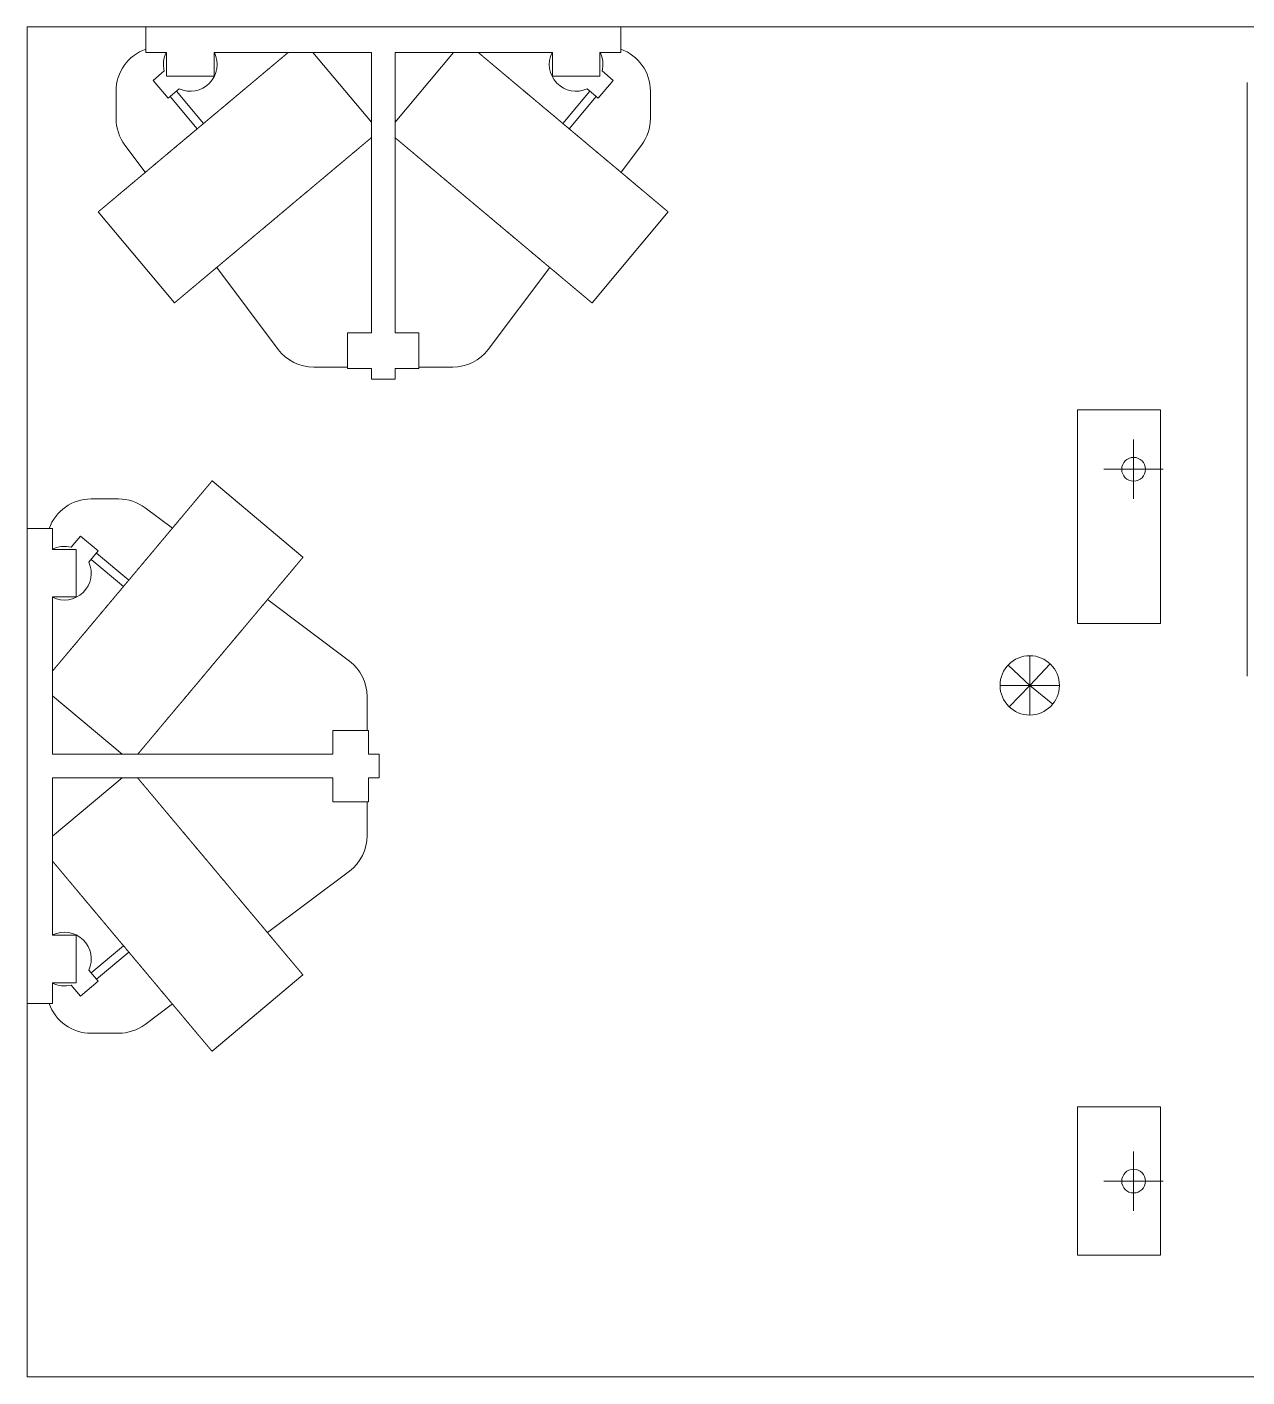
# Model space of a CAD drawing. Header units: millimetres. Extents: x 3056 to 110866, y 16649 to 58349.
# Drawn here: x 93506 to 95561, y 24547 to 26821 of the extents above; entities that cross this region are included whole.
import ezdxf

# ---------------------------------------------------------------- set-up
doc = ezdxf.new("R2010")
doc.units = ezdxf.units.MM
doc.layers.add('1', color=7, linetype='Continuous', true_color=0xffffff)

msp = doc.modelspace()

# ---------------------------------------------------------------- linework, layer by layer
at = {"layer": '1', "color": 80, "linetype": 'Continuous', "lineweight": 13}
for p, q in [((93506.5, 24547.3), (93506.5, 26821.3)), ((93506.5, 24547.3), (93506.5, 26821.3)), ((93506.5, 26821.3), (99133.5, 26821.3)), ((93506.5, 26821.3), (99133.5, 26821.3)), ((93706.5, 26821.3), (93706.5, 26778.3)), ((94506.5, 26821.3), (94506.5, 26778.3)), ((93706.5, 26778.3), (93741.5, 26778.3)), ((93741.5, 26778.3), (93741.5, 26738.3)), ((93821.5, 26778.3), (94086.5, 26778.3)), ((93821.5, 26778.3), (93821.5, 26738.3)), ((94086.5, 26661.2), (93988.2, 26778.3)), ((94086.5, 26778.3), (94086.5, 26306.3)), ((94126.5, 26778.3), (94126.5, 26306.3)), ((94224.7, 26778.3), (94126.5, 26661.2)), ((94126.5, 26778.3), (94391.5, 26778.3)), ((94391.5, 26778.3), (94391.5, 26738.3)), ((94471.5, 26778.3), (94471.5, 26738.3)), ((94471.5, 26778.3), (94506.5, 26778.3)), ((93737.6, 26747.2), (93718.9, 26731.4)), ((94475.3, 26747.2), (94494.1, 26731.4)), ((93744.1, 26701.3), (93718.9, 26731.4)), ((93821.5, 26738.3), (93741.5, 26738.3)), ((94471.5, 26738.3), (94391.5, 26738.3)), ((94468.8, 26701.3), (94494.1, 26731.4)), ((93656.5, 26667.3), (93656.5, 26713.3)), ((93762.9, 26717), (93744.1, 26701.3)), ((93747.6, 26704.2), (93793.2, 26649.8)), ((93803.9, 26658.8), (93758.3, 26713.2)), ((94454.7, 26713.2), (94409, 26658.8)), ((94419.7, 26649.8), (94465.4, 26704.2)), ((94450.1, 26717), (94468.8, 26701.3)), ((94556.5, 26713.3), (94556.5, 26667.3)), ((93671.5, 26622.3), (93705.8, 26576.5)), ((94507.1, 26576.5), (94541.5, 26622.3)), ((93626.2, 26509.7), (93754.8, 26356.5)), ((94458.2, 26356.5), (94586.7, 26509.7)), ((93826, 26416.3), (93929.5, 26278.3)), ((94283.5, 26278.3), (94386.9, 26416.3)), ((94046.5, 26306.3), (94046.5, 26246.3)), ((94086.5, 26306.3), (94046.5, 26306.3)), ((94126.5, 26306.3), (94166.5, 26306.3)), ((94166.5, 26306.3), (94166.5, 26246.3)), ((94046.5, 26248.3), (93989.5, 26248.3)), ((94086.5, 26246.3), (94046.5, 26246.3)), ((94086.5, 26246.3), (94086.5, 26228.3)), ((94126.5, 26246.3), (94166.5, 26246.3)), ((94126.5, 26246.3), (94126.5, 26228.3)), ((94126.7, 26243.6), (94126.5, 26243.6)), ((94126.7, 26243.6), (94126.7, 26246.3)), ((94223.5, 26248.3), (94166.5, 26248.3)), ((94126.5, 26228.3), (94086.5, 26228.3)), ((95276, 26176.3), (95276, 25816.3)), ((95416, 26176.3), (95276, 26176.3)), ((95416, 25816.3), (95416, 26176.3)), ((95370.5, 26126.3), (95370.5, 26026.3)), ((95320.5, 26076.3), (95420.5, 26076.3)), ((93971.3, 25928), (93818.1, 26056.6)), ((93614.5, 26026.3), (93660.5, 26026.3)), ((93751.3, 25976.9), (93705.5, 26011.3)), ((93506.5, 25976.3), (93549.5, 25976.3)), ((93549.5, 25941.3), (93549.5, 25976.3)), ((93580.6, 25945.2), (93596.4, 25963.9)), ((93626.5, 25938.7), (93596.4, 25963.9)), ((93549.5, 25941.3), (93589.5, 25941.3)), ((93589.5, 25941.3), (93589.5, 25861.3)), ((93610.7, 25919.9), (93626.5, 25938.7)), ((93614.6, 25924.5), (93669, 25878.8)), ((93678, 25889.6), (93623.6, 25935.2)), ((93549.5, 25861.3), (93589.5, 25861.3)), ((93549.5, 25596.3), (93549.5, 25861.3)), ((94049.5, 25753.3), (93911.5, 25856.8)), ((95276, 25816.3), (95416, 25816.3)), ((95195.5, 25712.3), (95159.1, 25746.6)), ((95195.5, 25712.3), (95195.5, 25762.3)), ((95195.5, 25712.3), (95229.8, 25748.7)), ((95195.5, 25712.3), (95145.5, 25712.3)), ((95195.5, 25712.3), (95161.1, 25675.9)), ((95195.5, 25712.3), (95234.3, 25680.8)), ((95195.5, 25712.3), (95195.5, 25662.3)), ((95195.5, 25712.3), (95245.5, 25712.3)), ((93549.5, 25694.5), (93666.5, 25596.3)), ((94079.5, 25693.3), (94079.5, 25636.3)), ((94021.5, 25636.3), (94081.5, 25636.3)), ((94021.5, 25596.3), (94021.5, 25636.3)), ((94081.5, 25596.3), (94081.5, 25636.3)), ((93549.5, 25596.3), (94021.5, 25596.3)), ((94084.1, 25596.6), (94081.5, 25596.5)), ((94081.5, 25596.3), (94099.5, 25596.3)), ((94084.1, 25596.6), (94084.1, 25596.3)), ((94099.5, 25596.3), (94099.5, 25556.3)), ((93549.5, 25291.3), (93549.5, 25556.3)), ((93666.5, 25556.3), (93549.5, 25458.1)), ((93549.5, 25556.3), (94021.5, 25556.3)), ((94021.5, 25556.3), (94021.5, 25516.3)), ((94081.5, 25556.3), (94099.5, 25556.3)), ((94081.5, 25556.3), (94081.5, 25516.3)), ((94021.5, 25516.3), (94081.5, 25516.3)), ((94079.5, 25516.3), (94079.5, 25459.3)), ((93911.5, 25295.8), (94049.5, 25399.3)), ((93549.5, 25291.3), (93589.5, 25291.3)), ((93589.5, 25291.3), (93589.5, 25211.3)), ((93669, 25273.8), (93614.6, 25228.1)), ((93623.6, 25217.4), (93678, 25263)), ((93610.7, 25232.7), (93626.5, 25213.9)), ((93818.1, 25096), (93971.3, 25224.6)), ((93549.5, 25211.3), (93589.5, 25211.3)), ((93549.5, 25176.3), (93549.5, 25211.3)), ((93580.6, 25207.4), (93596.4, 25188.7)), ((93626.5, 25213.9), (93596.4, 25188.7)), ((93506.5, 25176.3), (93549.5, 25176.3)), ((93705.5, 25141.3), (93751.3, 25175.7)), ((93660.5, 25126.3), (93614.5, 25126.3)), ((95276, 25002.3), (95276, 24752.3)), ((95416, 25002.3), (95276, 25002.3)), ((95416, 24752.3), (95416, 25002.3)), ((95370.5, 24927.3), (95370.5, 24827.3)), ((95320.5, 24877.3), (95420.5, 24877.3)), ((95276, 24752.3), (95416, 24752.3)), ((99133.5, 24547.3), (93506.5, 24547.3)), ((99133.5, 24547.3), (93506.5, 24547.3))]:
    msp.add_line(p, q, dxfattribs=at)
for centre, radius in [((95370.5, 26076.3), 20), ((95195.5, 25712.3), 50), ((95370.5, 24877.3), 20)]:
    msp.add_circle(centre, radius, dxfattribs=at)
for centre, radius, start, end in [((93731.5, 26713.3), 75, 109.4723, 180), ((93781.5, 26758.3), 45.2, 153.7683, 194.2622), ((93781.5, 26758.3), 45.2, 245.7378, 26.2321), ((94431.5, 26758.3), 45.2, 153.7679, 294.2622), ((94431.5, 26758.3), 45.2, 345.7378, 26.2317), ((94481.5, 26713.3), 75, 0, 70.5277), ((93731.5, 26667.3), 75, 180, 216.8699), ((94481.5, 26667.3), 75, 323.1301, 0), ((93989.5, 26323.3), 75, 216.8699, 270), ((94223.5, 26323.3), 75, 270, 323.1301), ((93614.5, 25951.3), 75, 90, 160.5277), ((93660.5, 25951.3), 75, 53.1301, 90), ((93569.5, 25901.3), 45.2, 75.7378, 116.2317), ((93569.5, 25901.3), 45.2, 243.7679, 24.2622), ((94004.5, 25693.3), 75, 0, 53.1301), ((94004.5, 25459.3), 75, 306.8699, 360), ((93569.5, 25251.3), 45.2, 335.7378, 116.2321), ((93569.5, 25251.3), 45.2, 243.7683, 284.2622), ((93614.5, 25201.3), 75, 199.4723, 270), ((93660.5, 25201.3), 75, 270, 306.8699)]:
    msp.add_arc(centre, radius, start, end, dxfattribs=at)
for points, knots in [([(93946.3, 26778.3), (93943.6, 26776), (93940.7, 26773.6), (93939.2, 26772.3), (93937.7, 26771), (93936.1, 26769.7), (93932.9, 26767), (93931.3, 26765.7), (93927.9, 26762.8), (93924.4, 26759.9), (93920.8, 26756.8), (93918.9, 26755.3), (93917, 26753.7), (93915.1, 26752.1), (93911.2, 26748.8), (93909.2, 26747.2), (93907.2, 26745.5), (93905.2, 26743.8), (93903.1, 26742), (93901.1, 26740.3), (93898.9, 26738.5), (93896.8, 26736.8), (93894.7, 26734.9), (93892.5, 26733.1), (93890.3, 26731.3), (93888.1, 26729.4), (93885.8, 26727.5), (93883.6, 26725.6), (93879, 26721.8), (93876.7, 26719.9), (93874.4, 26717.9), (93872, 26715.9), (93867.3, 26712), (93864.9, 26709.9), (93860, 26705.9), (93857.6, 26703.8), (93855.1, 26701.8), (93852.7, 26699.7), (93850.2, 26697.6), (93845.2, 26693.4), (93840.2, 26689.2), (93835.1, 26684.9), (93832.5, 26682.8), (93830, 26680.7), (93827.4, 26678.5), (93824.8, 26676.3), (93822.2, 26674.2), (93817.1, 26669.8), (93814.5, 26667.7), (93811.9, 26665.5), (93809.3, 26663.3), (93806.7, 26661.1), (93801.5, 26656.7), (93798.9, 26654.6), (93796.3, 26652.4), (93793.7, 26650.2), (93788.4, 26645.8), (93785.9, 26643.6), (93783.2, 26641.5), (93778.1, 26637.1), (93772.9, 26632.8), (93770.3, 26630.6), (93767.8, 26628.5), (93762.6, 26624.2), (93760.1, 26622), (93755, 26617.8), (93752.5, 26615.7), (93750, 26613.6), (93747.5, 26611.5), (93742.6, 26607.3), (93740.1, 26605.3), (93737.7, 26603.2), (93735.2, 26601.2), (93732.8, 26599.1), (93730.4, 26597.1), (93728, 26595.1), (93723.3, 26591.2), (93718.6, 26587.2), (93716.4, 26585.3), (93714.1, 26583.4), (93711.8, 26581.5), (93709.6, 26579.6), (93707.4, 26577.8), (93703, 26574.1), (93700.8, 26572.3), (93698.7, 26570.5), (93696.6, 26568.7), (93694.5, 26567), (93692.4, 26565.2), (93690.4, 26563.5), (93688.3, 26561.8), (93684.4, 26558.5), (93680.5, 26555.3), (93678.7, 26553.7), (93676.8, 26552.1), (93673.2, 26549.1), (93669.6, 26546.1), (93667.9, 26544.7), (93666.2, 26543.3), (93663, 26540.5), (93661.4, 26539.2), (93658.3, 26536.6), (93656.8, 26535.3), (93655.3, 26534.1), (93653.9, 26532.9), (93652.5, 26531.7), (93651.1, 26530.6), (93648.5, 26528.4), (93647.2, 26527.3), (93646, 26526.3), (93644.8, 26525.3), (93643.6, 26524.3), (93642.5, 26523.4), (93641.4, 26522.4), (93640.4, 26521.6), (93639.4, 26520.7), (93637.4, 26519.1), (93635.7, 26517.6), (93634, 26516.2), (93633.3, 26515.6), (93632.6, 26515), (93631.9, 26514.4), (93631.2, 26513.9), (93630.6, 26513.4), (93629.5, 26512.5), (93629, 26512.1), (93628.2, 26511.3), (93627.8, 26511), (93627.5, 26510.7), (93626.9, 26510.3), (93626.7, 26510.1), (93626.5, 26509.9), (93626.4, 26509.8), (93626.3, 26509.7), (93626.2, 26509.7), (93626.2, 26509.7)], [0, 0, 0.008593, 0.01759, 0.022309, 0.02701, 0.031927, 0.041921, 0.047013, 0.057592, 0.068558, 0.079865, 0.085685, 0.091509, 0.097518, 0.10966, 0.115836, 0.12215, 0.128469, 0.134945, 0.141402, 0.148036, 0.154647, 0.161401, 0.16817, 0.17505, 0.181934, 0.188968, 0.195983, 0.210265, 0.217528, 0.224777, 0.232147, 0.246983, 0.254433, 0.26957, 0.277209, 0.284853, 0.292583, 0.300318, 0.315921, 0.33166, 0.347524, 0.3555, 0.363492, 0.371523, 0.379535, 0.387598, 0.403763, 0.411857, 0.419968, 0.428094, 0.436224, 0.452493, 0.460627, 0.468765, 0.476919, 0.493187, 0.501293, 0.50942, 0.525616, 0.54175, 0.549785, 0.557797, 0.573788, 0.581721, 0.59753, 0.605399, 0.613224, 0.62103, 0.636507, 0.644171, 0.651818, 0.659391, 0.666959, 0.674433, 0.681925, 0.696675, 0.711218, 0.718367, 0.725532, 0.73255, 0.739589, 0.7465, 0.760185, 0.766958, 0.773581, 0.78022, 0.786704, 0.793208, 0.79953, 0.805876, 0.818236, 0.830271, 0.836122, 0.84195, 0.853312, 0.864295, 0.869612, 0.87491, 0.885156, 0.890086, 0.899739, 0.904487, 0.908997, 0.913527, 0.917851, 0.922179, 0.930385, 0.934286, 0.938182, 0.941858, 0.945549, 0.948995, 0.952461, 0.955677, 0.958914, 0.964927, 0.970482, 0.975569, 0.97786, 0.980171, 0.982248, 0.984305, 0.986149, 0.989563, 0.99115, 0.993856, 0.994952, 0.996067, 0.997784, 0.99839, 0.999011, 0.999379, 0.999743, 0.999873, 1, 1]), ([(94586.7, 26509.7), (94586.7, 26509.7), (94586.7, 26509.7), (94586.5, 26509.8), (94586.4, 26509.9), (94586.2, 26510.1), (94586, 26510.3), (94585.5, 26510.7), (94584.8, 26511.3), (94583.9, 26512.1), (94583.4, 26512.5), (94582.9, 26512.9), (94582.3, 26513.4), (94581.7, 26513.9), (94581.1, 26514.4), (94580.4, 26515), (94578.9, 26516.2), (94578.1, 26516.9), (94577.3, 26517.6), (94575.5, 26519.1), (94573.6, 26520.7), (94571.5, 26522.4), (94570.4, 26523.4), (94569.3, 26524.3), (94568.1, 26525.3), (94567, 26526.3), (94565.7, 26527.3), (94564.5, 26528.4), (94563.1, 26529.5), (94561.8, 26530.6), (94560.4, 26531.7), (94559.1, 26532.9), (94556.2, 26535.3), (94553.1, 26537.9), (94551.6, 26539.2), (94550, 26540.5), (94546.7, 26543.3), (94545, 26544.7), (94543.3, 26546.1), (94541.5, 26547.6), (94539.8, 26549.1), (94538, 26550.6), (94534.3, 26553.7), (94532.4, 26555.3), (94528.5, 26558.5), (94526.6, 26560.2), (94522.6, 26563.5), (94520.5, 26565.2), (94516.4, 26568.7), (94514.3, 26570.5), (94512.1, 26572.3), (94510, 26574.1), (94505.6, 26577.8), (94503.4, 26579.6), (94498.9, 26583.4), (94496.6, 26585.3), (94492, 26589.2), (94489.6, 26591.2), (94487.3, 26593.1), (94484.9, 26595.1), (94480.1, 26599.1), (94477.7, 26601.2), (94475.3, 26603.2), (94472.8, 26605.3), (94470.4, 26607.3), (94465.4, 26611.5), (94462.9, 26613.6), (94457.9, 26617.8), (94455.4, 26619.9), (94452.8, 26622), (94450.3, 26624.2), (94447.7, 26626.3), (94442.6, 26630.6), (94440, 26632.8), (94434.9, 26637.1), (94429.7, 26641.5), (94427.1, 26643.6), (94424.5, 26645.8), (94421.9, 26648), (94416.7, 26652.4), (94414.1, 26654.6), (94411.5, 26656.7), (94408.9, 26658.9), (94406.3, 26661.1), (94403.7, 26663.3), (94401.1, 26665.5), (94398.5, 26667.7), (94395.9, 26669.8), (94390.7, 26674.2), (94388.1, 26676.3), (94383, 26680.7), (94380.4, 26682.8), (94377.9, 26684.9), (94372.8, 26689.2), (94367.8, 26693.4), (94362.8, 26697.6), (94360.3, 26699.7), (94357.8, 26701.8), (94355.4, 26703.8), (94352.9, 26705.9), (94348.1, 26709.9), (94343.3, 26714), (94340.9, 26715.9), (94336.2, 26719.9), (94333.9, 26721.8), (94329.4, 26725.6), (94327.1, 26727.5), (94324.9, 26729.4), (94322.7, 26731.3), (94320.4, 26733.1), (94318.3, 26734.9), (94314, 26738.5), (94311.9, 26740.3), (94309.8, 26742), (94307.7, 26743.8), (94305.7, 26745.5), (94303.7, 26747.2), (94301.7, 26748.8), (94299.8, 26750.5), (94297.8, 26752.1), (94294.1, 26755.3), (94292.2, 26756.8), (94288.6, 26759.9), (94286.8, 26761.3), (94285.1, 26762.8), (94281.7, 26765.7), (94280, 26767), (94278.4, 26768.4), (94276.8, 26769.7), (94273.8, 26772.3), (94272.3, 26773.6), (94269.4, 26776), (94266.6, 26778.3)], [0, 0, 0.000107, 0.000238, 0.000602, 0.00097, 0.001591, 0.002216, 0.003933, 0.006125, 0.008831, 0.010418, 0.012008, 0.013852, 0.015676, 0.017753, 0.01981, 0.024431, 0.026975, 0.0295, 0.035054, 0.041068, 0.04754, 0.050987, 0.054452, 0.058124, 0.061799, 0.065696, 0.069597, 0.0737, 0.077822, 0.082131, 0.086455, 0.095515, 0.104971, 0.109897, 0.114826, 0.125073, 0.130371, 0.135688, 0.14118, 0.146691, 0.152353, 0.163881, 0.169733, 0.181768, 0.187928, 0.200454, 0.206796, 0.219765, 0.226404, 0.233047, 0.2398, 0.253485, 0.260397, 0.274474, 0.281619, 0.296059, 0.303312, 0.310706, 0.318081, 0.333028, 0.340596, 0.348169, 0.355836, 0.36348, 0.378958, 0.386783, 0.402458, 0.410351, 0.418288, 0.42622, 0.434196, 0.450223, 0.458259, 0.474393, 0.49059, 0.498697, 0.506823, 0.514957, 0.531226, 0.539364, 0.547499, 0.555652, 0.563787, 0.571898, 0.580024, 0.588154, 0.596229, 0.612395, 0.620458, 0.636521, 0.644493, 0.652469, 0.668334, 0.684072, 0.699676, 0.707411, 0.715141, 0.722785, 0.730425, 0.745562, 0.760501, 0.767848, 0.782487, 0.789731, 0.804013, 0.811028, 0.818062, 0.824947, 0.831846, 0.838596, 0.85198, 0.858595, 0.865072, 0.871529, 0.877867, 0.884181, 0.890337, 0.89649, 0.902499, 0.914313, 0.920152, 0.93146, 0.936924, 0.942407, 0.952986, 0.958078, 0.963174, 0.968092, 0.97769, 0.98241, 0.991407, 1, 1]), ([(95561.5, 26727.9), (95561.5, 26727.8), (95561.5, 26727.7), (95561.5, 26727.3), (95561.5, 26727), (95561.5, 26726.3), (95561.5, 26725.3), (95561.5, 26724.2), (95561.5, 26722.9), (95561.5, 26721.3), (95561.5, 26719.5), (95561.5, 26717.6), (95561.5, 26715.4), (95561.5, 26713), (95561.5, 26710.5), (95561.5, 26709.1), (95561.5, 26706.2), (95561.5, 26703.1), (95561.5, 26701.5), (95561.5, 26698.2), (95561.5, 26694.6), (95561.5, 26690.9), (95561.5, 26686.9), (95561.5, 26682.8), (95561.5, 26678.4), (95561.5, 26673.9), (95561.5, 26669.2), (95561.5, 26664.3), (95561.5, 26659.2), (95561.5, 26654), (95561.5, 26648.6), (95561.5, 26643), (95561.5, 26637.2), (95561.5, 26631.3), (95561.5, 26628.2), (95561.5, 26622), (95561.5, 26615.6), (95561.5, 26609.1), (95561.5, 26602.4), (95561.5, 26595.6), (95561.5, 26588.6), (95561.5, 26585.1), (95561.5, 26577.9), (95561.5, 26570.5), (95561.5, 26563), (95561.5, 26559.2), (95561.5, 26551.5), (95561.5, 26543.6), (95561.5, 26535.7), (95561.5, 26527.6), (95561.5, 26519.3), (95561.5, 26511), (95561.5, 26502.5), (95561.5, 26493.9), (95561.5, 26485.3), (95561.5, 26476.5), (95561.5, 26467.6), (95561.5, 26458.6), (95561.5, 26449.5), (95561.5, 26440.3), (95561.5, 26431), (95561.5, 26421.6), (95561.5, 26412.2), (95561.5, 26402.7), (95561.5, 26393.1), (95561.5, 26383.4), (95561.5, 26373.7), (95561.5, 26363.9), (95561.5, 26354.1), (95561.5, 26344.2), (95561.5, 26339.2), (95561.5, 26329.2), (95561.5, 26324.2), (95561.5, 26314.2), (95561.5, 26304.1), (95561.5, 26294), (95561.5, 26283.9), (95561.5, 26273.8), (95561.5, 26263.6), (95561.5, 26253.4), (95561.5, 26248.3), (95561.5, 26238.1), (95561.5, 26227.9)], [0, 0, 0.000206, 0.000519, 0.001349, 0.001868, 0.003323, 0.005196, 0.007477, 0.010176, 0.013287, 0.016806, 0.020733, 0.025072, 0.029813, 0.034957, 0.03773, 0.043476, 0.049625, 0.052795, 0.059531, 0.066659, 0.074179, 0.082079, 0.090366, 0.099028, 0.108067, 0.117475, 0.127254, 0.137393, 0.147892, 0.158745, 0.169948, 0.181494, 0.193384, 0.199496, 0.211889, 0.224605, 0.237649, 0.251005, 0.264674, 0.278654, 0.285714, 0.300139, 0.314855, 0.329857, 0.337498, 0.352913, 0.368597, 0.384546, 0.400755, 0.417206, 0.433902, 0.450835, 0.467996, 0.485374, 0.502974, 0.520775, 0.538777, 0.55697, 0.575348, 0.593906, 0.612628, 0.631514, 0.650554, 0.669736, 0.689061, 0.708508, 0.728082, 0.747767, 0.767558, 0.77748, 0.797413, 0.80742, 0.827475, 0.847605, 0.867793, 0.888039, 0.908332, 0.928663, 0.949025, 0.959212, 0.979601, 1, 1]), ([(94086.5, 26634.8), (94085.4, 26633.9), (94083.3, 26632.1), (94081, 26630.2), (94079.9, 26629.3), (94078.6, 26628.2), (94077.4, 26627.2), (94076.1, 26626.1), (94074.8, 26625), (94072, 26622.7), (94070.6, 26621.5), (94069.1, 26620.2), (94067.6, 26619), (94066.1, 26617.7), (94064.5, 26616.4), (94063, 26615.1), (94061.3, 26613.7), (94058, 26610.9), (94054.5, 26608), (94052.8, 26606.5), (94051, 26605), (94047.3, 26601.9), (94045.4, 26600.4), (94043.5, 26598.8), (94041.6, 26597.1), (94039.6, 26595.5), (94037.6, 26593.8), (94033.6, 26590.4), (94029.4, 26587), (94025.2, 26583.4), (94023, 26581.6), (94020.9, 26579.8), (94018.7, 26577.9), (94016.5, 26576.1), (94014.2, 26574.2), (94012, 26572.3), (94007.4, 26568.5), (94005.1, 26566.5), (94002.8, 26564.6), (94000.4, 26562.6), (93998, 26560.6), (93995.7, 26558.6), (93993.3, 26556.6), (93990.8, 26554.6), (93988.4, 26552.5), (93986, 26550.5), (93983.5, 26548.4), (93981.1, 26546.3), (93978.6, 26544.3), (93973.6, 26540.1), (93971.1, 26538), (93968.5, 26535.9), (93966, 26533.7), (93963.5, 26531.6), (93960.9, 26529.5), (93958.4, 26527.3), (93955.8, 26525.2), (93950.6, 26520.8), (93948.1, 26518.7), (93945.5, 26516.5), (93942.9, 26514.3), (93940.3, 26512.1), (93935.1, 26507.8), (93932.5, 26505.6), (93927.3, 26501.2), (93922.1, 26496.9), (93916.9, 26492.5), (93914.3, 26490.3), (93911.7, 26488.1), (93909.1, 26486), (93903.9, 26481.6), (93901.3, 26479.5), (93898.8, 26477.3), (93896.2, 26475.1), (93893.6, 26473), (93891.1, 26470.9), (93886, 26466.6), (93881, 26462.4), (93878.5, 26460.3), (93876, 26458.2), (93871, 26454), (93868.6, 26452), (93866.1, 26449.9), (93861.3, 26445.8), (93858.9, 26443.8), (93854.1, 26439.8), (93851.8, 26437.9), (93849.4, 26435.9), (93847.1, 26434), (93842.5, 26430.1), (93840.3, 26428.2), (93838, 26426.3), (93835.8, 26424.5), (93833.6, 26422.6), (93831.5, 26420.8), (93829.3, 26419), (93827.2, 26417.2), (93825, 26415.4), (93823, 26413.7), (93818.9, 26410.3), (93816.8, 26408.6), (93814.9, 26406.9), (93812.9, 26405.2), (93809, 26402), (93807.2, 26400.4), (93805.3, 26398.9), (93803.5, 26397.4), (93799.9, 26394.4), (93798.2, 26392.9), (93796.5, 26391.5), (93794.8, 26390), (93793.1, 26388.7), (93791.5, 26387.3), (93788.3, 26384.6), (93786.8, 26383.4), (93783.9, 26380.9), (93782.4, 26379.7), (93781, 26378.5), (93779.6, 26377.4), (93777, 26375.1), (93774.5, 26373.1), (93772.2, 26371.1), (93771.1, 26370.2), (93770, 26369.2), (93768.9, 26368.4), (93767.9, 26367.5), (93766, 26365.9), (93765.1, 26365.1), (93764.2, 26364.4), (93763.4, 26363.7), (93762.6, 26363), (93761.1, 26361.8), (93760.4, 26361.2), (93759.8, 26360.7), (93759.2, 26360.2), (93758.6, 26359.7), (93758.1, 26359.3), (93757.6, 26358.8), (93757.2, 26358.5), (93756.7, 26358.1), (93756.4, 26357.8), (93756, 26357.5), (93755.5, 26357.1), (93755.3, 26356.9), (93755.1, 26356.7), (93755, 26356.6), (93754.8, 26356.5), (93754.8, 26356.5), (93754.8, 26356.5)], [0, 0, 0.003115, 0.009534, 0.016391, 0.019908, 0.023665, 0.027403, 0.031355, 0.03531, 0.043611, 0.047975, 0.05232, 0.056875, 0.061415, 0.066161, 0.070892, 0.075828, 0.085855, 0.096256, 0.101548, 0.107004, 0.118084, 0.123724, 0.129504, 0.135304, 0.141245, 0.147205, 0.159401, 0.171901, 0.184669, 0.191202, 0.19772, 0.204382, 0.211022, 0.217811, 0.22458, 0.238364, 0.245378, 0.252373, 0.259482, 0.266595, 0.273785, 0.280994, 0.288294, 0.295598, 0.302971, 0.310348, 0.317808, 0.325273, 0.340332, 0.347926, 0.355516, 0.363153, 0.370808, 0.378502, 0.386214, 0.393943, 0.409475, 0.41726, 0.425072, 0.432865, 0.440707, 0.456377, 0.464223, 0.479924, 0.495624, 0.511316, 0.51914, 0.526982, 0.534775, 0.550372, 0.558158, 0.565905, 0.573637, 0.581353, 0.589047, 0.604357, 0.619546, 0.627079, 0.634609, 0.649538, 0.656933, 0.66431, 0.678918, 0.686131, 0.700453, 0.70757, 0.714565, 0.721579, 0.73537, 0.742162, 0.748951, 0.755599, 0.762261, 0.768802, 0.775338, 0.781726, 0.788129, 0.794387, 0.806739, 0.812859, 0.818805, 0.824768, 0.836375, 0.842019, 0.847643, 0.853126, 0.863885, 0.869181, 0.874313, 0.879422, 0.884366, 0.889307, 0.898814, 0.903358, 0.912284, 0.916656, 0.920829, 0.924984, 0.932903, 0.940424, 0.947511, 0.950851, 0.954177, 0.9573, 0.960401, 0.966205, 0.968881, 0.971561, 0.973994, 0.976449, 0.980908, 0.982894, 0.984898, 0.986659, 0.988415, 0.989946, 0.991481, 0.992783, 0.994089, 0.995146, 0.996223, 0.99788, 0.998464, 0.999064, 0.999419, 0.99977, 0.999896, 1, 1]), ([(94458.2, 26356.5), (94458.1, 26356.5), (94458.1, 26356.5), (94458, 26356.6), (94457.9, 26356.7), (94457.7, 26356.9), (94457.5, 26357.1), (94456.9, 26357.5), (94456.2, 26358.1), (94455.8, 26358.5), (94455.4, 26358.8), (94454.8, 26359.3), (94454.3, 26359.7), (94453.8, 26360.2), (94453.2, 26360.7), (94452.5, 26361.2), (94451.8, 26361.8), (94451.1, 26362.4), (94450.4, 26363), (94449.6, 26363.7), (94448.7, 26364.4), (94447.8, 26365.1), (94447, 26365.9), (94445, 26367.5), (94444, 26368.4), (94443, 26369.2), (94441.9, 26370.2), (94440.8, 26371.1), (94438.4, 26373.1), (94435.9, 26375.1), (94433.3, 26377.4), (94431.9, 26378.5), (94430.5, 26379.7), (94429.1, 26380.9), (94426.1, 26383.4), (94424.6, 26384.6), (94421.5, 26387.3), (94419.8, 26388.7), (94418.2, 26390), (94416.5, 26391.5), (94414.8, 26392.9), (94413, 26394.4), (94411.3, 26395.8), (94409.5, 26397.4), (94407.6, 26398.9), (94405.8, 26400.4), (94403.9, 26402), (94400.1, 26405.2), (94396.1, 26408.6), (94394.1, 26410.3), (94392, 26412), (94390, 26413.7), (94385.8, 26417.2), (94383.7, 26419), (94381.5, 26420.8), (94379.3, 26422.6), (94377.1, 26424.5), (94374.9, 26426.3), (94372.7, 26428.2), (94370.4, 26430.1), (94365.8, 26434), (94361.2, 26437.9), (94358.8, 26439.8), (94354.1, 26443.8), (94351.7, 26445.8), (94349.3, 26447.9), (94346.8, 26449.9), (94344.4, 26452), (94341.9, 26454), (94337, 26458.2), (94334.5, 26460.3), (94332, 26462.4), (94326.9, 26466.6), (94321.9, 26470.9), (94319.3, 26473), (94314.2, 26477.3), (94311.6, 26479.5), (94309, 26481.6), (94303.9, 26486), (94301.3, 26488.1), (94298.7, 26490.3), (94296.1, 26492.5), (94293.5, 26494.7), (94290.9, 26496.9), (94285.7, 26501.2), (94283.1, 26503.4), (94280.5, 26505.6), (94277.9, 26507.8), (94275.3, 26510), (94272.7, 26512.1), (94270.1, 26514.3), (94267.5, 26516.5), (94264.9, 26518.7), (94262.3, 26520.8), (94257.1, 26525.2), (94254.6, 26527.3), (94252, 26529.5), (94249.5, 26531.6), (94244.4, 26535.9), (94241.9, 26538), (94239.4, 26540.1), (94234.4, 26544.3), (94231.9, 26546.3), (94229.4, 26548.4), (94227, 26550.5), (94224.5, 26552.5), (94222.1, 26554.6), (94219.7, 26556.6), (94214.9, 26560.6), (94212.6, 26562.6), (94207.9, 26566.5), (94205.5, 26568.5), (94201, 26572.3), (94198.7, 26574.2), (94196.5, 26576.1), (94194.3, 26577.9), (94189.9, 26581.6), (94187.7, 26583.4), (94183.5, 26587), (94179.4, 26590.4), (94175.3, 26593.8), (94173.3, 26595.5), (94171.4, 26597.1), (94169.4, 26598.8), (94167.5, 26600.4), (94165.6, 26601.9), (94162, 26605), (94160.2, 26606.5), (94158.4, 26608), (94155, 26610.9), (94153.3, 26612.3), (94151.6, 26613.7), (94150, 26615.1), (94148.4, 26616.4), (94146.8, 26617.7), (94145.3, 26619), (94143.8, 26620.2), (94142.4, 26621.5), (94139.6, 26623.8), (94138.2, 26625), (94136.9, 26626.1), (94135.6, 26627.2), (94134.3, 26628.2), (94131.9, 26630.2), (94130.7, 26631.2), (94129.6, 26632.1), (94128.5, 26633.1), (94127.5, 26633.9), (94126.5, 26634.8)], [0, 0, 0.000122, 0.00023, 0.000582, 0.000956, 0.001536, 0.002139, 0.003796, 0.005912, 0.007218, 0.00852, 0.010055, 0.011586, 0.013342, 0.015121, 0.017107, 0.019111, 0.021322, 0.023552, 0.026007, 0.028458, 0.031138, 0.033796, 0.0396, 0.042719, 0.045823, 0.049168, 0.05249, 0.059576, 0.067098, 0.075017, 0.07919, 0.083344, 0.087716, 0.096643, 0.101206, 0.110713, 0.115635, 0.120579, 0.125707, 0.130819, 0.136115, 0.141415, 0.146894, 0.152358, 0.158001, 0.163625, 0.175232, 0.18716, 0.193262, 0.199378, 0.205632, 0.218274, 0.224681, 0.231199, 0.237739, 0.244402, 0.251068, 0.257838, 0.26463, 0.278422, 0.292449, 0.299566, 0.313888, 0.321101, 0.328386, 0.33569, 0.343086, 0.350463, 0.365392, 0.372921, 0.380454, 0.395643, 0.410954, 0.418647, 0.434115, 0.441843, 0.449628, 0.465225, 0.473037, 0.48086, 0.488703, 0.49653, 0.504376, 0.520077, 0.527946, 0.535796, 0.543623, 0.551473, 0.559312, 0.567135, 0.574947, 0.58274, 0.590526, 0.606058, 0.613786, 0.621498, 0.629192, 0.644503, 0.652093, 0.659687, 0.674746, 0.682192, 0.689652, 0.697029, 0.704421, 0.711706, 0.719006, 0.733424, 0.740518, 0.754641, 0.761636, 0.77542, 0.782208, 0.788978, 0.795637, 0.808798, 0.815331, 0.828099, 0.840599, 0.852795, 0.858755, 0.864696, 0.870496, 0.876276, 0.881916, 0.892996, 0.898471, 0.903744, 0.914145, 0.919254, 0.92419, 0.929108, 0.933858, 0.938585, 0.943144, 0.94768, 0.952044, 0.960539, 0.964709, 0.968645, 0.972597, 0.976335, 0.983628, 0.987148, 0.990466, 0.993788, 0.996903, 1, 1]), ([(95561.5, 26227.9), (95561.5, 26217.7), (95561.5, 26207.6), (95561.5, 26197.4), (95561.5, 26187.2), (95561.5, 26177), (95561.5, 26166.9), (95561.5, 26156.8), (95561.5, 26146.7), (95561.5, 26136.7), (95561.5, 26126.7), (95561.5, 26116.7), (95561.5, 26106.8), (95561.5, 26096.9), (95561.5, 26087.1), (95561.5, 26077.3), (95561.5, 26072.5), (95561.5, 26062.8), (95561.5, 26053.2), (95561.5, 26043.7), (95561.5, 26034.3), (95561.5, 26024.9), (95561.5, 26020.2), (95561.5, 26011), (95561.5, 26001.9), (95561.5, 25992.8), (95561.5, 25983.9), (95561.5, 25975), (95561.5, 25966.3), (95561.5, 25957.6), (95561.5, 25949.1), (95561.5, 25940.7), (95561.5, 25932.4), (95561.5, 25924.2), (95561.5, 25916.2), (95561.5, 25908.3), (95561.5, 25900.5), (95561.5, 25892.9), (95561.5, 25885.4), (95561.5, 25878), (95561.5, 25870.8), (95561.5, 25867.3), (95561.5, 25860.3), (95561.5, 25853.4), (95561.5, 25846.8), (95561.5, 25840.2), (95561.5, 25837), (95561.5, 25830.8), (95561.5, 25824.6), (95561.5, 25818.7), (95561.5, 25812.9), (95561.5, 25807.3), (95561.5, 25801.9), (95561.5, 25796.6), (95561.5, 25791.6), (95561.5, 25789.1), (95561.5, 25784.3), (95561.5, 25779.7), (95561.5, 25775.3), (95561.5, 25771.1), (95561.5, 25767), (95561.5, 25763.2), (95561.5, 25759.5), (95561.5, 25756), (95561.5, 25752.8), (95561.5, 25749.7), (95561.5, 25746.8), (95561.5, 25744.1), (95561.5, 25741.7), (95561.5, 25739.4), (95561.5, 25737.3), (95561.5, 25735.5), (95561.5, 25733.8), (95561.5, 25732.4), (95561.5, 25731.1), (95561.5, 25730.1), (95561.5, 25729.2), (95561.5, 25728.6), (95561.5, 25728.2), (95561.5, 25728), (95561.5, 25727.9)], [0, 0, 0.020399, 0.040788, 0.061161, 0.081508, 0.101822, 0.122095, 0.142314, 0.162476, 0.182568, 0.202587, 0.22252, 0.242364, 0.262102, 0.281734, 0.301245, 0.310939, 0.330264, 0.349446, 0.368486, 0.387372, 0.406094, 0.415418, 0.433886, 0.452174, 0.470271, 0.488178, 0.505879, 0.523368, 0.54064, 0.55769, 0.574507, 0.59108, 0.60741, 0.623492, 0.639309, 0.654861, 0.670143, 0.68514, 0.699856, 0.714281, 0.721346, 0.735321, 0.748995, 0.762351, 0.775395, 0.781835, 0.794387, 0.806616, 0.818501, 0.830052, 0.841255, 0.852108, 0.862607, 0.872746, 0.877635, 0.887229, 0.896452, 0.9053, 0.913777, 0.921868, 0.929578, 0.936902, 0.943834, 0.950375, 0.956524, 0.96227, 0.967615, 0.972557, 0.977098, 0.98123, 0.984956, 0.988268, 0.991173, 0.993661, 0.99574, 0.997402, 0.998651, 0.999481, 0.999794, 1, 1]), ([(93818.1, 26056.6), (93818, 26056.5), (93817.9, 26056.4), (93817.8, 26056.2), (93817.7, 26056.1), (93817.5, 26055.9), (93817, 26055.3), (93816.4, 26054.6), (93815.7, 26053.7), (93815.3, 26053.2), (93814.9, 26052.7), (93814.4, 26052.1), (93813.9, 26051.5), (93813.3, 26050.9), (93812.8, 26050.2), (93812.2, 26049.5), (93811.5, 26048.7), (93810.8, 26047.9), (93810.2, 26047.1), (93809.4, 26046.2), (93808.7, 26045.3), (93807.9, 26044.4), (93807.1, 26043.4), (93805.3, 26041.3), (93803.5, 26039.1), (93801.5, 26036.8), (93800.4, 26035.5), (93799.4, 26034.3), (93798.3, 26033), (93797.2, 26031.7), (93796, 26030.3), (93794.9, 26028.9), (93792.4, 26026), (93789.9, 26023), (93788.6, 26021.4), (93785.9, 26018.2), (93783.1, 26014.8), (93781.6, 26013.1), (93780.2, 26011.4), (93778.7, 26009.6), (93777.2, 26007.8), (93774.1, 26004.1), (93772.5, 26002.2), (93770.9, 26000.3), (93767.6, 25996.4), (93764.2, 25992.4), (93762.5, 25990.4), (93759.1, 25986.2), (93755.5, 25982), (93751.9, 25977.6), (93750, 25975.4), (93748.1, 25973.2), (93746.2, 25971), (93744.4, 25968.7), (93742.4, 25966.4), (93740.5, 25964.1), (93738.6, 25961.8), (93734.6, 25957.1), (93732.6, 25954.7), (93730.6, 25952.3), (93728.6, 25950), (93726.6, 25947.5), (93724.6, 25945.1), (93720.5, 25940.2), (93718.4, 25937.7), (93716.3, 25935.2), (93714.2, 25932.7), (93712.1, 25930.2), (93707.9, 25925.2), (93703.6, 25920.1), (93699.3, 25915), (93697.2, 25912.4), (93695, 25909.9), (93690.7, 25904.7), (93688.5, 25902.1), (93686.3, 25899.5), (93682, 25894.3), (93679.8, 25891.7), (93677.6, 25889.1), (93675.4, 25886.5), (93673.2, 25883.9), (93671, 25881.3), (93668.8, 25878.7), (93666.7, 25876.1), (93664.5, 25873.5), (93660.1, 25868.3), (93657.9, 25865.7), (93655.8, 25863.1), (93653.6, 25860.5), (93651.4, 25857.9), (93647.1, 25852.8), (93645, 25850.3), (93642.8, 25847.7), (93638.6, 25842.6), (93634.3, 25837.6), (93630.1, 25832.6), (93626, 25827.6), (93623.9, 25825.2), (93621.9, 25822.7), (93619.9, 25820.3), (93617.8, 25817.9), (93615.8, 25815.5), (93613.8, 25813.1), (93609.9, 25808.4), (93607.9, 25806.1), (93606, 25803.8), (93602.1, 25799.2), (93600.2, 25796.9), (93598.3, 25794.7), (93596.5, 25792.5), (93594.7, 25790.3), (93592.8, 25788.1), (93591, 25785.9), (93587.5, 25781.7), (93585.7, 25779.6), (93582.3, 25775.5), (93580.6, 25773.5), (93577.3, 25769.6), (93575.7, 25767.7), (93572.5, 25763.9), (93570.9, 25762), (93569.4, 25760.2), (93567.9, 25758.4), (93566.4, 25756.6), (93565, 25754.9), (93563.5, 25753.2), (93560.7, 25749.9), (93559.4, 25748.2), (93558.1, 25746.7), (93556.7, 25745.1), (93555.5, 25743.6), (93554.2, 25742.1), (93551.8, 25739.2), (93549.5, 25736.4)], [0, 0, 0.000243, 0.000608, 0.000985, 0.001593, 0.002212, 0.003937, 0.006149, 0.008837, 0.010419, 0.012018, 0.013844, 0.015681, 0.017745, 0.01982, 0.022118, 0.024431, 0.026967, 0.029519, 0.032284, 0.035069, 0.038067, 0.04107, 0.047532, 0.054452, 0.061797, 0.065698, 0.069594, 0.073714, 0.077823, 0.082145, 0.086456, 0.095516, 0.104972, 0.109902, 0.119947, 0.130387, 0.135698, 0.141186, 0.146691, 0.152362, 0.163877, 0.169737, 0.175742, 0.187943, 0.200468, 0.206788, 0.21978, 0.233034, 0.246584, 0.253504, 0.260407, 0.267449, 0.274474, 0.281637, 0.288779, 0.296059, 0.310693, 0.31808, 0.325563, 0.333029, 0.340598, 0.348182, 0.363486, 0.371233, 0.378968, 0.386775, 0.394598, 0.410355, 0.426211, 0.442196, 0.450232, 0.458246, 0.474388, 0.482495, 0.490585, 0.506818, 0.514961, 0.523087, 0.531234, 0.539365, 0.547512, 0.555643, 0.563786, 0.571912, 0.588145, 0.596247, 0.604333, 0.612404, 0.620458, 0.63652, 0.644488, 0.652479, 0.66833, 0.684077, 0.699681, 0.715137, 0.722798, 0.730448, 0.738006, 0.745554, 0.753031, 0.760488, 0.775219, 0.782473, 0.789743, 0.804018, 0.811038, 0.81807, 0.824948, 0.831842, 0.838604, 0.845356, 0.858591, 0.865075, 0.877857, 0.884184, 0.896495, 0.902507, 0.914331, 0.92016, 0.925805, 0.931467, 0.936941, 0.942398, 0.9477, 0.958078, 0.963187, 0.968087, 0.972998, 0.9777, 0.982413, 0.991412, 1, 1]), ([(93971.3, 25928), (93971.3, 25928), (93971.2, 25927.9), (93971.1, 25927.8), (93971, 25927.7), (93970.9, 25927.5), (93970.7, 25927.3), (93970.5, 25927), (93970.2, 25926.7), (93969.9, 25926.4), (93969.7, 25926), (93968.9, 25925.2), (93968.5, 25924.7), (93968.1, 25924.2), (93967.6, 25923.6), (93967.1, 25923), (93966.5, 25922.3), (93966, 25921.7), (93965.4, 25920.9), (93964.7, 25920.2), (93964.1, 25919.4), (93963.4, 25918.6), (93962.6, 25917.7), (93961.9, 25916.8), (93961.1, 25915.8), (93960.3, 25914.9), (93958.5, 25912.8), (93957.6, 25911.7), (93956.7, 25910.6), (93955.7, 25909.4), (93954.7, 25908.2), (93952.6, 25905.7), (93950.4, 25903.1), (93949.3, 25901.7), (93948.1, 25900.4), (93945.7, 25897.5), (93943.1, 25894.4), (93941.8, 25892.9), (93939.1, 25889.6), (93937.7, 25888), (93934.9, 25884.6), (93931.9, 25881.1), (93928.9, 25877.5), (93927.3, 25875.6), (93925.8, 25873.7), (93924.1, 25871.8), (93920.9, 25867.9), (93919.2, 25865.9), (93915.8, 25861.9), (93914.1, 25859.8), (93912.3, 25857.7), (93908.8, 25853.5), (93905.1, 25849.1), (93901.4, 25844.7), (93899.5, 25842.5), (93897.6, 25840.2), (93895.7, 25837.9), (93893.8, 25835.7), (93891.9, 25833.3), (93887.9, 25828.6), (93885.9, 25826.3), (93883.9, 25823.9), (93881.9, 25821.5), (93879.9, 25819.1), (93875.8, 25814.2), (93873.8, 25811.8), (93871.7, 25809.3), (93867.5, 25804.3), (93863.3, 25799.3), (93861.2, 25796.8), (93856.9, 25791.7), (93854.8, 25789.1), (93852.6, 25786.6), (93848.3, 25781.4), (93846.2, 25778.9), (93844, 25776.3), (93841.8, 25773.7), (93839.6, 25771.1), (93835.3, 25765.9), (93830.9, 25760.7), (93828.7, 25758.1), (93826.5, 25755.5), (93824.4, 25752.9), (93820, 25747.7), (93817.8, 25745.1), (93813.4, 25739.9), (93809.1, 25734.7), (93806.9, 25732.1), (93804.8, 25729.5), (93800.5, 25724.4), (93798.3, 25721.9), (93796.2, 25719.3), (93791.9, 25714.2), (93789.8, 25711.7), (93787.7, 25709.2), (93783.5, 25704.2), (93781.4, 25701.7), (93777.3, 25696.8), (93775.2, 25694.3), (93771.2, 25689.5), (93769.2, 25687.1), (93767.2, 25684.7), (93765.2, 25682.4), (93763.2, 25680), (93761.3, 25677.7), (93759.3, 25675.4), (93755.5, 25670.8), (93753.6, 25668.5), (93751.7, 25666.3), (93748, 25661.9), (93746.2, 25659.7), (93744.4, 25657.6), (93740.8, 25653.3), (93737.3, 25649.2), (93735.6, 25647.2), (93733.9, 25645.1), (93732.3, 25643.2), (93730.6, 25641.2), (93729, 25639.3), (93727.4, 25637.3), (93724.3, 25633.6), (93722.8, 25631.8), (93721.2, 25630), (93718.3, 25626.5), (93716.9, 25624.8), (93715.4, 25623.1), (93714.1, 25621.5), (93712.7, 25619.8), (93711.4, 25618.2), (93710.1, 25616.7), (93707.5, 25613.7), (93706.3, 25612.2), (93705.1, 25610.8), (93702.8, 25608), (93700.6, 25605.4), (93699.6, 25604.1), (93698.5, 25602.9), (93696.5, 25600.6), (93694.7, 25598.4), (93693.8, 25597.3), (93693, 25596.3)], [0, 0, 0.000117, 0.000251, 0.000599, 0.000951, 0.001549, 0.002136, 0.002968, 0.003796, 0.004863, 0.005925, 0.00852, 0.010063, 0.011594, 0.013352, 0.015124, 0.017112, 0.019115, 0.021332, 0.023565, 0.026007, 0.028465, 0.031138, 0.033806, 0.036715, 0.039608, 0.045845, 0.049163, 0.052503, 0.056047, 0.059586, 0.067106, 0.075022, 0.079198, 0.083354, 0.092088, 0.101214, 0.105962, 0.115656, 0.12058, 0.130832, 0.141416, 0.152362, 0.157997, 0.163647, 0.169438, 0.181208, 0.187155, 0.199385, 0.205632, 0.211898, 0.224685, 0.237752, 0.251068, 0.257848, 0.264638, 0.271531, 0.278439, 0.285444, 0.299558, 0.306687, 0.313888, 0.321104, 0.328404, 0.34309, 0.350468, 0.357944, 0.372934, 0.388066, 0.395664, 0.410962, 0.418673, 0.426364, 0.441864, 0.449637, 0.457422, 0.465225, 0.473044, 0.48871, 0.50439, 0.512248, 0.52009, 0.527953, 0.543637, 0.551491, 0.567152, 0.582758, 0.590543, 0.598312, 0.613812, 0.621502, 0.629208, 0.644502, 0.6521, 0.659683, 0.674742, 0.682213, 0.697047, 0.704429, 0.719023, 0.726219, 0.733431, 0.740544, 0.747637, 0.754653, 0.761649, 0.775429, 0.782215, 0.788991, 0.802297, 0.808812, 0.815339, 0.828116, 0.840604, 0.846714, 0.852809, 0.858763, 0.864705, 0.870507, 0.876294, 0.887553, 0.893002, 0.89847, 0.90904, 0.914161, 0.919267, 0.924197, 0.929117, 0.933861, 0.93859, 0.947701, 0.952048, 0.956406, 0.964708, 0.97261, 0.976349, 0.9801, 0.987169, 0.993797, 0.996907, 1, 1]), ([(93693, 25556.3), (93693.8, 25555.3), (93694.7, 25554.2), (93695.6, 25553.1), (93697.5, 25550.9), (93698.5, 25549.7), (93699.6, 25548.4), (93700.6, 25547.2), (93702.8, 25544.6), (93703.9, 25543.2), (93705.1, 25541.8), (93706.3, 25540.4), (93708.8, 25537.4), (93710.1, 25535.9), (93712.7, 25532.8), (93714.1, 25531.1), (93715.5, 25529.5), (93716.9, 25527.8), (93718.3, 25526.1), (93719.8, 25524.3), (93721.3, 25522.6), (93722.8, 25520.8), (93724.3, 25519), (93725.9, 25517.1), (93727.4, 25515.2), (93729, 25513.3), (93730.7, 25511.4), (93732.3, 25509.4), (93735.7, 25505.4), (93737.4, 25503.4), (93739.1, 25501.3), (93742.6, 25497.1), (93744.4, 25495), (93746.2, 25492.8), (93748, 25490.6), (93751.8, 25486.2), (93753.6, 25484), (93755.5, 25481.7), (93757.5, 25479.4), (93759.4, 25477.2), (93761.3, 25474.8), (93763.3, 25472.5), (93767.2, 25467.8), (93769.2, 25465.4), (93773.3, 25460.6), (93775.3, 25458.2), (93779.4, 25453.3), (93781.5, 25450.8), (93783.6, 25448.3), (93787.8, 25443.3), (93792, 25438.3), (93794.1, 25435.7), (93796.3, 25433.2), (93798.4, 25430.6), (93800.6, 25428.1), (93804.9, 25422.9), (93809.2, 25417.8), (93811.4, 25415.2), (93813.6, 25412.6), (93815.7, 25410), (93820.1, 25404.8), (93822.3, 25402.2), (93824.5, 25399.6), (93826.7, 25396.9)], [0, 0, 0.006472, 0.012911, 0.019852, 0.034118, 0.041476, 0.049293, 0.057068, 0.073536, 0.082177, 0.090851, 0.099899, 0.118468, 0.127923, 0.147694, 0.157967, 0.168207, 0.178877, 0.189505, 0.200553, 0.211559, 0.222943, 0.234303, 0.246055, 0.257774, 0.269829, 0.281916, 0.294296, 0.319428, 0.332124, 0.345159, 0.37147, 0.384811, 0.398374, 0.411979, 0.439697, 0.453842, 0.467945, 0.482326, 0.496673, 0.511288, 0.52587, 0.555483, 0.570505, 0.600731, 0.615935, 0.646669, 0.662232, 0.677762, 0.709127, 0.74078, 0.75674, 0.772667, 0.788718, 0.804746, 0.837021, 0.869449, 0.885702, 0.901987, 0.918292, 0.950932, 0.967289, 0.983623, 1, 1]), ([(93549.5, 25416.2), (93551.8, 25413.4), (93553, 25412), (93554.2, 25410.5), (93556.7, 25407.5), (93558.1, 25405.9), (93560.8, 25402.7), (93562.1, 25401.1), (93563.5, 25399.4), (93565, 25397.7), (93566.4, 25395.9), (93569.4, 25392.4), (93571, 25390.5), (93574.1, 25386.8), (93575.7, 25384.9), (93577.3, 25383), (93580.7, 25379), (93582.3, 25377), (93584, 25375), (93585.8, 25372.9), (93587.5, 25370.8), (93589.3, 25368.7), (93591.1, 25366.6), (93594.7, 25362.2), (93598.4, 25357.8), (93602.2, 25353.3), (93604.1, 25351), (93608, 25346.4), (93610, 25344), (93612, 25341.7), (93613.9, 25339.3), (93618, 25334.5), (93622, 25329.7), (93624.1, 25327.2), (93626.1, 25324.8), (93630.3, 25319.8), (93632.4, 25317.3), (93634.5, 25314.8), (93638.8, 25309.8), (93640.9, 25307.2), (93643, 25304.7), (93645.2, 25302.1), (93649.5, 25297), (93651.6, 25294.4), (93653.8, 25291.8), (93658.2, 25286.6), (93660.3, 25284), (93662.5, 25281.4), (93664.7, 25278.8), (93669.1, 25273.6), (93673.5, 25268.4)], [0, 0, 0.018626, 0.028419, 0.038176, 0.058629, 0.069254, 0.090981, 0.10207, 0.113531, 0.125027, 0.136906, 0.16106, 0.173336, 0.198632, 0.211667, 0.224666, 0.251438, 0.265129, 0.278866, 0.292922, 0.306954, 0.321352, 0.335703, 0.365056, 0.394967, 0.425476, 0.440959, 0.472247, 0.487982, 0.50396, 0.519973, 0.552403, 0.585216, 0.601833, 0.618425, 0.652011, 0.668933, 0.685891, 0.720056, 0.737277, 0.754474, 0.771793, 0.806541, 0.823995, 0.8415, 0.876568, 0.894116, 0.911755, 0.929348, 0.964669, 1, 1]), ([(93826.7, 25396.9), (93828.9, 25394.3), (93831, 25391.7), (93835.4, 25386.5), (93839.8, 25381.4), (93844.1, 25376.2), (93846.3, 25373.6), (93848.4, 25371), (93850.6, 25368.4), (93852.7, 25365.9), (93854.9, 25363.3), (93857, 25360.8), (93859.2, 25358.2), (93861.3, 25355.7), (93863.4, 25353.2), (93865.5, 25350.7), (93869.7, 25345.7), (93873.9, 25340.7), (93878, 25335.8), (93882, 25331), (93884, 25328.6), (93886, 25326.2), (93888, 25323.9), (93890, 25321.5), (93891.9, 25319.2), (93893.9, 25316.9), (93897.7, 25312.3), (93899.6, 25310), (93901.5, 25307.8), (93905.2, 25303.4), (93907, 25301.2), (93908.8, 25299), (93912.4, 25294.8), (93914.1, 25292.7), (93917.6, 25288.6), (93920.9, 25284.6), (93924.2, 25280.7), (93925.8, 25278.8), (93928.9, 25275.1), (93932, 25271.4), (93934.9, 25267.9), (93936.3, 25266.2), (93939.2, 25262.9), (93940.5, 25261.3), (93943.2, 25258.1), (93945.7, 25255.1), (93946.9, 25253.7), (93948.1, 25252.2), (93949.3, 25250.8), (93950.4, 25249.4), (93952.6, 25246.8), (93953.7, 25245.6), (93954.7, 25244.3), (93955.7, 25243.2), (93956.7, 25242), (93957.6, 25240.9), (93958.6, 25239.8), (93959.4, 25238.7), (93960.3, 25237.7), (93961.1, 25236.8), (93961.9, 25235.8), (93963.4, 25234), (93964.1, 25233.2), (93965.4, 25231.7), (93966, 25230.9), (93966.5, 25230.3), (93967.1, 25229.6), (93968.1, 25228.4), (93968.5, 25227.9), (93968.9, 25227.4), (93969.7, 25226.6), (93969.9, 25226.2), (93970.2, 25225.8), (93970.5, 25225.6), (93970.7, 25225.3), (93970.9, 25225.1), (93971, 25224.9), (93971.1, 25224.8), (93971.2, 25224.7), (93971.3, 25224.6), (93971.3, 25224.6)], [0, 0, 0.015083, 0.030206, 0.060372, 0.090503, 0.120527, 0.135508, 0.15045, 0.165365, 0.18024, 0.195071, 0.209871, 0.224587, 0.239333, 0.253916, 0.268539, 0.29751, 0.326207, 0.354603, 0.382688, 0.396537, 0.410416, 0.424096, 0.437746, 0.451248, 0.46472, 0.49124, 0.5043, 0.517339, 0.542946, 0.555494, 0.568063, 0.592652, 0.604703, 0.628444, 0.651679, 0.674251, 0.685425, 0.707094, 0.728152, 0.748502, 0.758336, 0.77769, 0.787166, 0.805444, 0.822988, 0.831362, 0.839757, 0.847755, 0.855783, 0.871008, 0.878235, 0.885441, 0.892282, 0.899094, 0.90548, 0.911897, 0.917899, 0.923861, 0.92945, 0.935018, 0.945286, 0.950017, 0.958975, 0.963272, 0.967097, 0.970951, 0.977714, 0.980684, 0.983613, 0.988606, 0.990651, 0.992704, 0.994297, 0.995899, 0.99702, 0.998179, 0.998848, 0.999525, 0.999783, 1, 1]), ([(93673.5, 25268.4), (93677.8, 25263.2), (93680, 25260.6), (93682.2, 25258), (93684.4, 25255.4), (93686.5, 25252.8), (93688.7, 25250.2), (93690.9, 25247.6), (93693.1, 25245), (93695.2, 25242.5), (93697.4, 25239.9), (93699.5, 25237.3), (93701.7, 25234.8), (93703.8, 25232.2), (93708.1, 25227.1), (93710.2, 25224.6), (93712.3, 25222.1), (93716.5, 25217.1), (93720.6, 25212.2), (93722.7, 25209.7), (93724.8, 25207.3), (93726.8, 25204.9), (93728.8, 25202.4), (93730.8, 25200), (93732.8, 25197.7), (93736.8, 25192.9), (93740.7, 25188.3), (93742.6, 25186), (93744.5, 25183.7), (93748.3, 25179.2), (93752, 25174.8), (93755.6, 25170.5), (93757.4, 25168.4), (93760.9, 25164.2), (93762.7, 25162.1), (93764.4, 25160.1), (93766.1, 25158), (93767.7, 25156.1), (93769.4, 25154.1), (93772.6, 25150.3), (93774.2, 25148.4), (93775.7, 25146.5), (93777.2, 25144.7), (93778.8, 25142.9), (93780.2, 25141.1), (93781.7, 25139.4), (93783.1, 25137.7), (93784.6, 25136), (93785.9, 25134.3), (93787.3, 25132.7), (93790, 25129.6), (93791.2, 25128.1), (93792.5, 25126.5), (93794.9, 25123.6), (93797.2, 25120.9), (93798.3, 25119.6), (93799.4, 25118.3), (93800.5, 25117), (93801.5, 25115.8), (93803.5, 25113.4), (93804.4, 25112.3), (93805.3, 25111.2), (93807.1, 25109.2), (93808.7, 25107.2), (93809.4, 25106.3), (93810.2, 25105.5), (93810.9, 25104.6), (93811.5, 25103.8), (93812.2, 25103.1), (93812.8, 25102.4), (93813.3, 25101.7), (93813.9, 25101), (93814.4, 25100.5), (93814.9, 25099.9), (93815.7, 25098.9), (93816.1, 25098.4), (93816.4, 25098), (93817, 25097.3), (93817.3, 25097), (93817.5, 25096.7), (93817.7, 25096.5), (93817.8, 25096.3), (93817.9, 25096.2), (93818, 25096.1), (93818.1, 25096)], [0, 0, 0.030185, 0.045299, 0.060383, 0.075448, 0.090483, 0.105522, 0.12053, 0.135481, 0.150463, 0.165338, 0.180253, 0.195054, 0.209885, 0.239308, 0.253931, 0.268514, 0.297495, 0.326184, 0.340421, 0.35462, 0.368628, 0.382676, 0.396555, 0.410404, 0.437765, 0.46471, 0.477996, 0.491251, 0.517329, 0.542937, 0.568075, 0.580371, 0.604687, 0.616738, 0.628467, 0.640226, 0.651663, 0.663139, 0.68542, 0.696285, 0.707119, 0.717614, 0.728138, 0.738322, 0.748528, 0.758354, 0.768219, 0.777686, 0.787184, 0.805462, 0.814213, 0.822985, 0.839785, 0.855772, 0.863415, 0.871037, 0.878234, 0.885461, 0.899084, 0.90551, 0.911897, 0.923882, 0.935018, 0.940152, 0.945316, 0.950017, 0.954709, 0.959006, 0.963264, 0.967118, 0.970943, 0.974355, 0.977736, 0.983614, 0.986141, 0.988637, 0.992727, 0.994299, 0.995901, 0.997051, 0.998172, 0.99888, 0.999548, 1, 1])]:
    msp.add_open_spline(points, degree=1, knots=knots, dxfattribs=at)

doc.saveas('drawing.dxf')
